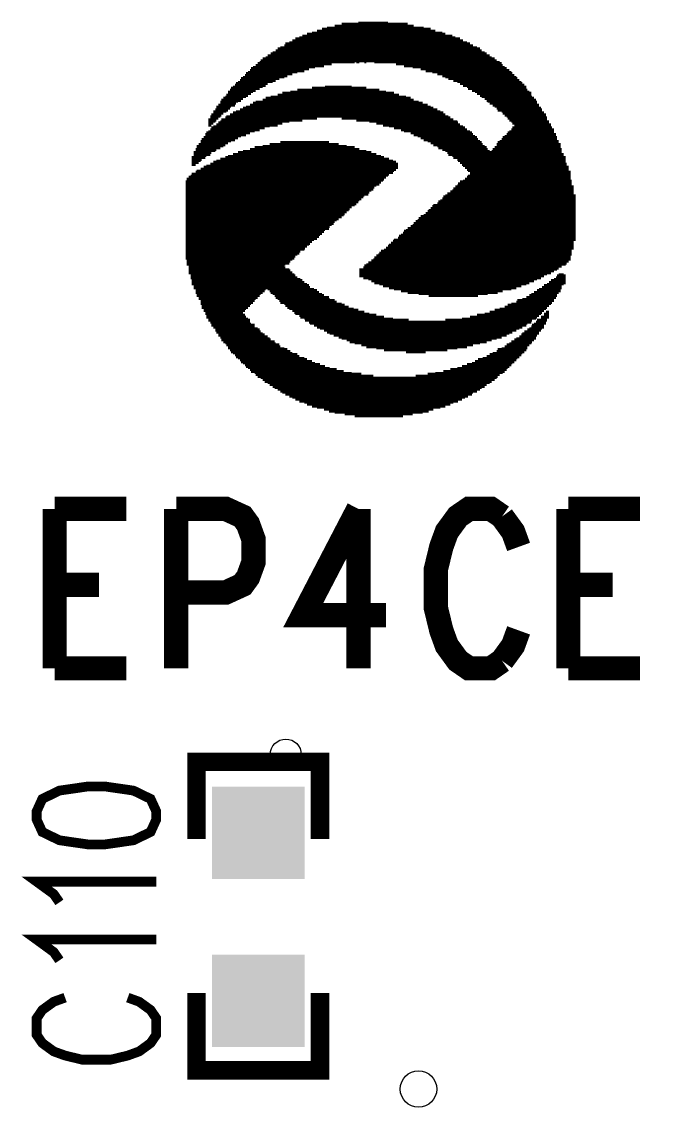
# Model space of a CAD drawing. Extents: x -1.75 to 2.93, y 0.9 to 4.15.
# Drawn here: x -0.8076 to -0.6033, y 2.3008 to 2.6527 of the extents above; entities that cross this region are included whole.
import ezdxf

# ---------------------------------------------------------------- set-up
doc = ezdxf.new("R2010")
doc.units = 0
doc.layers.get('0').update_dxf_attribs({"linetype": 'CONTINUOUS'})
for name, color, linetype in [('DRL001_DRL', 3, 'CONTINUOUS'), ('SMD001023_PHO', 2, 'CONTINUOUS'), ('SST001026_PHO', 4, 'CONTINUOUS')]:
    doc.layers.add(name, color=color, linetype=linetype)

# ---------------------------------------------------------------- blocks, each defined once
blk = doc.blocks.new('SQUARE_85')
blk.add_solid([(0.015, 0.015), (0.015, -0.015), (-0.015, 0.015), (-0.015, -0.015)])
blk = doc.blocks.new('ROUND_2')
blk.add_circle((0, 0), 0.005)
blk = doc.blocks.new('ROUND_4')
blk.add_circle((0, 0), 0.0059)

msp = doc.modelspace()

# ---------------------------------------------------------------- linework, layer by layer
at = {"layer": 'SST001026_PHO'}
for points, const_width in [([(-0.71029, 2.64983), (-0.67511, 2.64983)], 0.002), ([(-0.70869, 2.65015), (-0.67735, 2.65015)], 0.002), ([(-0.70613, 2.65079), (-0.68054, 2.65079)], 0.002), ([(-0.70389, 2.65143), (-0.68246, 2.65143)], 0.002), ([(-0.69845, 2.65175), (-0.68886, 2.65175)], 0.002), ([(-0.71892, 2.64664), (-0.66551, 2.64664)], 0.002), ([(-0.71764, 2.64696), (-0.66711, 2.64696)], 0.002), ([(-0.71668, 2.6476), (-0.66807, 2.6476)], 0.002), ([(-0.71508, 2.64823), (-0.67031, 2.64823)], 0.002), ([(-0.71348, 2.64855), (-0.67127, 2.64855)], 0.002), ([(-0.71188, 2.64919), (-0.67351, 2.64919)], 0.002), ([(-0.72532, 2.6428), (-0.65848, 2.6428)], 0.002), ([(-0.72468, 2.64344), (-0.65912, 2.64344)], 0.002), ([(-0.72372, 2.64376), (-0.66008, 2.64376)], 0.002), ([(-0.72244, 2.6444), (-0.66136, 2.6444)], 0.002), ([(-0.72212, 2.64504), (-0.66232, 2.64504)], 0.002), ([(-0.72084, 2.64536), (-0.66328, 2.64536)], 0.002), ([(-0.71988, 2.646), (-0.66455, 2.646)], 0.002), ([(-0.73011, 2.6396), (-0.70709, 2.6396)], 0.002), ([(-0.72947, 2.64024), (-0.69973, 2.64024)], 0.002), ([(-0.72851, 2.64056), (-0.65528, 2.64056)], 0.002), ([(-0.72787, 2.6412), (-0.65592, 2.6412)], 0.002), ([(-0.72692, 2.64184), (-0.65688, 2.64184)], 0.002), ([(-0.72628, 2.64216), (-0.65752, 2.64216)], 0.002), ([(-0.69909, 2.64024), (-0.69813, 2.64024)], 0.002), ([(-0.69653, 2.64024), (-0.69589, 2.64024)], 0.002), ([(-0.69334, 2.64024), (-0.65432, 2.64024)], 0.002), ([(-0.6863, 2.6396), (-0.65368, 2.6396)], 0.002), ([(-0.73427, 2.63576), (-0.72148, 2.63576)], 0.002), ([(-0.73363, 2.6364), (-0.71988, 2.6364)], 0.002), ([(-0.73331, 2.63704), (-0.71828, 2.63704)], 0.002), ([(-0.73267, 2.63736), (-0.71604, 2.63736)], 0.002), ([(-0.73171, 2.638), (-0.71444, 2.638)], 0.002), ([(-0.73107, 2.63864), (-0.71252, 2.63864)], 0.002), ([(-0.73043, 2.63896), (-0.70965, 2.63896)], 0.002), ([(-0.68374, 2.63896), (-0.65272, 2.63896)], 0.002), ([(-0.68086, 2.63864), (-0.65208, 2.63864)], 0.002), ([(-0.67831, 2.638), (-0.65176, 2.638)], 0.002), ([(-0.67671, 2.63736), (-0.65112, 2.63736)], 0.002), ([(-0.67447, 2.63704), (-0.65048, 2.63704)], 0.002), ([(-0.67287, 2.6364), (-0.64952, 2.6364)], 0.002), ([(-0.67127, 2.63576), (-0.64888, 2.63576)], 0.002), ([(-0.73811, 2.63224), (-0.72947, 2.63224)], 0.002), ([(-0.73747, 2.63256), (-0.72851, 2.63256)], 0.002), ([(-0.73683, 2.6332), (-0.72787, 2.6332)], 0.002), ([(-0.73651, 2.63384), (-0.72628, 2.63384)], 0.002), ([(-0.73587, 2.63416), (-0.72532, 2.63416)], 0.002), ([(-0.73523, 2.6348), (-0.72404, 2.6348)], 0.002), ([(-0.73491, 2.63544), (-0.72244, 2.63544)], 0.002), ([(-0.67031, 2.63544), (-0.64856, 2.63544)], 0.002), ([(-0.66935, 2.6348), (-0.64793, 2.6348)], 0.002), ([(-0.66775, 2.63416), (-0.64729, 2.63416)], 0.002), ([(-0.66647, 2.63384), (-0.64697, 2.63384)], 0.002), ([(-0.66551, 2.6332), (-0.64633, 2.6332)], 0.002), ([(-0.66455, 2.63256), (-0.64569, 2.63256)], 0.002), ([(-0.66328, 2.63224), (-0.64537, 2.63224)], 0.002), ([(-0.74131, 2.62841), (-0.73587, 2.62841)], 0.002), ([(-0.74067, 2.62937), (-0.73427, 2.62937)], 0.002), ([(-0.74067, 2.62905), (-0.73491, 2.62905)], 0.002), ([(-0.74003, 2.63001), (-0.73331, 2.63001)], 0.002), ([(-0.73971, 2.63065), (-0.73267, 2.63065)], 0.002), ([(-0.73907, 2.63097), (-0.73171, 2.63097)], 0.002), ([(-0.73843, 2.63161), (-0.73043, 2.63161)], 0.002), ([(-0.72468, 2.62841), (-0.68534, 2.62841)], 0.002), ([(-0.72308, 2.62905), (-0.68694, 2.62905)], 0.002), ([(-0.72052, 2.62937), (-0.6895, 2.62937)], 0.002), ([(-0.71828, 2.63001), (-0.69174, 2.63001)], 0.002), ([(-0.71348, 2.63065), (-0.69589, 2.63065)], 0.002), ([(-0.70933, 2.63097), (-0.70069, 2.63097)], 0.002), ([(-0.66296, 2.63161), (-0.64473, 2.63161)], 0.002), ([(-0.66168, 2.63097), (-0.64409, 2.63097)], 0.002), ([(-0.66072, 2.63065), (-0.64409, 2.63065)], 0.002), ([(-0.66008, 2.63001), (-0.64377, 2.63001)], 0.002), ([(-0.65912, 2.62937), (-0.64313, 2.62937)], 0.002), ([(-0.65848, 2.62905), (-0.64249, 2.62905)], 0.002), ([(-0.65752, 2.62841), (-0.64249, 2.62841)], 0.002), ([(-0.74386, 2.62521), (-0.74003, 2.62521)], 0.002), ([(-0.74323, 2.62617), (-0.73843, 2.62617)], 0.002), ([(-0.74323, 2.62585), (-0.73971, 2.62585)], 0.002), ([(-0.74291, 2.62681), (-0.73811, 2.62681)], 0.002), ([(-0.74227, 2.62745), (-0.73747, 2.62745)], 0.002), ([(-0.74163, 2.62777), (-0.73651, 2.62777)], 0.002), ([(-0.73363, 2.62521), (-0.67607, 2.62521)], 0.002), ([(-0.73267, 2.62585), (-0.67767, 2.62585)], 0.002), ([(-0.73171, 2.62617), (-0.67895, 2.62617)], 0.002), ([(-0.72947, 2.62681), (-0.68054, 2.62681)], 0.002), ([(-0.72851, 2.62745), (-0.6815, 2.62745)], 0.002), ([(-0.72692, 2.62777), (-0.6831, 2.62777)], 0.002), ([(-0.65688, 2.62777), (-0.64217, 2.62777)], 0.002), ([(-0.65656, 2.62745), (-0.64153, 2.62745)], 0.002), ([(-0.65592, 2.62681), (-0.64089, 2.62681)], 0.002), ([(-0.65496, 2.62617), (-0.64057, 2.62617)], 0.002), ([(-0.65432, 2.62585), (-0.64057, 2.62585)], 0.002), ([(-0.65368, 2.62521), (-0.63993, 2.62521)], 0.002), ([(-0.74642, 2.62137), (-0.7445, 2.62137)], 0.002), ([(-0.7461, 2.62201), (-0.74386, 2.62201)], 0.002), ([(-0.74546, 2.62297), (-0.74291, 2.62297)], 0.002), ([(-0.74546, 2.62265), (-0.74323, 2.62265)], 0.002), ([(-0.74482, 2.62361), (-0.74227, 2.62361)], 0.002), ([(-0.7445, 2.62457), (-0.74067, 2.62457)], 0.002), ([(-0.7445, 2.62425), (-0.74131, 2.62425)], 0.002), ([(-0.74131, 2.62137), (-0.71668, 2.62137)], 0.002), ([(-0.74003, 2.62201), (-0.71188, 2.62201)], 0.002), ([(-0.73907, 2.62265), (-0.67095, 2.62265)], 0.002), ([(-0.73811, 2.62297), (-0.67191, 2.62297)], 0.002), ([(-0.73683, 2.62361), (-0.67287, 2.62361)], 0.002), ([(-0.73587, 2.62425), (-0.67415, 2.62425)], 0.002), ([(-0.73491, 2.62457), (-0.67511, 2.62457)], 0.002), ([(-0.70389, 2.62201), (-0.67031, 2.62201)], 0.002), ([(-0.69909, 2.62137), (-0.66935, 2.62137)], 0.002), ([(-0.65336, 2.62457), (-0.63993, 2.62457)], 0.002), ([(-0.65208, 2.62425), (-0.63929, 2.62425)], 0.002), ([(-0.65176, 2.62361), (-0.63897, 2.62361)], 0.002), ([(-0.65112, 2.62297), (-0.63897, 2.62297)], 0.002), ([(-0.65048, 2.62265), (-0.63833, 2.62265)], 0.002), ([(-0.65016, 2.62201), (-0.63769, 2.62201)], 0.002), ([(-0.64952, 2.62137), (-0.63769, 2.62137)], 0.002), ([(-0.74706, 2.62041), (-0.74546, 2.62041)], 0.002), ([(-0.74706, 2.61977), (-0.7461, 2.61977)], 0.002), ([(-0.74642, 2.62105), (-0.74482, 2.62105)], 0.002), ([(-0.7461, 2.61785), (-0.73203, 2.61785)], 0.002), ([(-0.74546, 2.61817), (-0.73043, 2.61817)], 0.002), ([(-0.7445, 2.61881), (-0.72883, 2.61881)], 0.002), ([(-0.74386, 2.61945), (-0.72724, 2.61945)], 0.002), ([(-0.74323, 2.61977), (-0.72468, 2.61977)], 0.002), ([(-0.74291, 2.62041), (-0.72308, 2.62041)], 0.002), ([(-0.74163, 2.62105), (-0.72084, 2.62105)], 0.002), ([(-0.69494, 2.62105), (-0.66871, 2.62105)], 0.002), ([(-0.6927, 2.62041), (-0.66775, 2.62041)], 0.002), ([(-0.69046, 2.61977), (-0.66647, 2.61977)], 0.002), ([(-0.68854, 2.61945), (-0.66615, 2.61945)], 0.002), ([(-0.68694, 2.61881), (-0.66551, 2.61881)], 0.002), ([(-0.6847, 2.61817), (-0.66455, 2.61817)], 0.002), ([(-0.68374, 2.61785), (-0.66391, 2.61785)], 0.002), ([(-0.64888, 2.62105), (-0.63737, 2.62105)], 0.002), ([(-0.64856, 2.62041), (-0.63737, 2.62041)], 0.002), ([(-0.64856, 2.61785), (-0.63577, 2.61785)], 0.002), ([(-0.64793, 2.61977), (-0.63673, 2.61977)], 0.002), ([(-0.64793, 2.61881), (-0.63609, 2.61881)], 0.002), ([(-0.64793, 2.61817), (-0.63609, 2.61817)], 0.002), ([(-0.64729, 2.61945), (-0.63673, 2.61945)], 0.002), ([(-0.74866, 2.61466), (-0.73971, 2.61466)], 0.002), ([(-0.74802, 2.61562), (-0.73747, 2.61562)], 0.002), ([(-0.74802, 2.61498), (-0.73843, 2.61498)], 0.002), ([(-0.7477, 2.61625), (-0.73651, 2.61625)], 0.002), ([(-0.74706, 2.61657), (-0.73491, 2.61657)], 0.002), ([(-0.74642, 2.61721), (-0.73363, 2.61721)], 0.002), ([(-0.6815, 2.61721), (-0.66328, 2.61721)], 0.002), ([(-0.68054, 2.61657), (-0.66232, 2.61657)], 0.002), ([(-0.67927, 2.61625), (-0.66168, 2.61625)], 0.002), ([(-0.67831, 2.61562), (-0.66136, 2.61562)], 0.002), ([(-0.67735, 2.61498), (-0.66072, 2.61498)], 0.002), ([(-0.67607, 2.61466), (-0.66008, 2.61466)], 0.002), ([(-0.65176, 2.61466), (-0.63417, 2.61466)], 0.002), ([(-0.65112, 2.61498), (-0.63449, 2.61498)], 0.002), ([(-0.65048, 2.61562), (-0.63449, 2.61562)], 0.002), ([(-0.65016, 2.61625), (-0.63513, 2.61625)], 0.002), ([(-0.64952, 2.61657), (-0.63513, 2.61657)], 0.002), ([(-0.64888, 2.61721), (-0.63513, 2.61721)], 0.002), ([(-0.75122, 2.61082), (-0.7461, 2.61082)], 0.002), ([(-0.7509, 2.61178), (-0.7445, 2.61178)], 0.002), ([(-0.7509, 2.61146), (-0.74482, 2.61146)], 0.002), ([(-0.75026, 2.61242), (-0.74323, 2.61242)], 0.002), ([(-0.74962, 2.61338), (-0.74163, 2.61338)], 0.002), ([(-0.74962, 2.61306), (-0.74227, 2.61306)], 0.002), ([(-0.7493, 2.61402), (-0.74067, 2.61402)], 0.002), ([(-0.73363, 2.61082), (-0.69813, 2.61082)], 0.002), ([(-0.73203, 2.61146), (-0.69973, 2.61146)], 0.002), ([(-0.72947, 2.61178), (-0.70229, 2.61178)], 0.002), ([(-0.72724, 2.61242), (-0.70485, 2.61242)], 0.002), ([(-0.72372, 2.61306), (-0.70805, 2.61306)], 0.002), ([(-0.67511, 2.61402), (-0.65976, 2.61402)], 0.002), ([(-0.67415, 2.61338), (-0.65912, 2.61338)], 0.002), ([(-0.67287, 2.61306), (-0.65848, 2.61306)], 0.002), ([(-0.67255, 2.61242), (-0.65816, 2.61242)], 0.002), ([(-0.67127, 2.61178), (-0.65752, 2.61178)], 0.002), ([(-0.67031, 2.61146), (-0.65688, 2.61146)], 0.002), ([(-0.66967, 2.61082), (-0.65656, 2.61082)], 0.002), ([(-0.65496, 2.61082), (-0.63257, 2.61082)], 0.002), ([(-0.65432, 2.61146), (-0.63289, 2.61146)], 0.002), ([(-0.65368, 2.61242), (-0.63289, 2.61242)], 0.002), ([(-0.65368, 2.61178), (-0.63289, 2.61178)], 0.002), ([(-0.65336, 2.61306), (-0.63353, 2.61306)], 0.002), ([(-0.65272, 2.61338), (-0.63353, 2.61338)], 0.002), ([(-0.65208, 2.61402), (-0.63417, 2.61402)], 0.002), ([(-0.7525, 2.60826), (-0.74962, 2.60826)], 0.002), ([(-0.7525, 2.60762), (-0.75026, 2.60762)], 0.002), ([(-0.75186, 2.60986), (-0.7477, 2.60986)], 0.002), ([(-0.75186, 2.60922), (-0.74802, 2.60922)], 0.002), ([(-0.75186, 2.60858), (-0.7493, 2.60858)], 0.002), ([(-0.75122, 2.61018), (-0.74642, 2.61018)], 0.002), ([(-0.74323, 2.60762), (-0.68854, 2.60762)], 0.002), ([(-0.74163, 2.60826), (-0.69014, 2.60826)], 0.002), ([(-0.74067, 2.60858), (-0.6911, 2.60858)], 0.002), ([(-0.73907, 2.60922), (-0.6927, 2.60922)], 0.002), ([(-0.73747, 2.60986), (-0.6943, 2.60986)], 0.002), ([(-0.73587, 2.61018), (-0.69589, 2.61018)], 0.002), ([(-0.66935, 2.61018), (-0.65592, 2.61018)], 0.002), ([(-0.66807, 2.60986), (-0.63257, 2.60986)], 0.002), ([(-0.66775, 2.60922), (-0.63194, 2.60922)], 0.002), ([(-0.66647, 2.60858), (-0.63194, 2.60858)], 0.002), ([(-0.66615, 2.60826), (-0.6313, 2.60826)], 0.002), ([(-0.66551, 2.60762), (-0.6313, 2.60762)], 0.002), ([(-0.65528, 2.61018), (-0.63257, 2.61018)], 0.002), ([(-0.7525, 2.60698), (-0.75122, 2.60698)], 0.002), ([(-0.7509, 2.60378), (-0.68854, 2.60378)], 0.002), ([(-0.74962, 2.60442), (-0.68726, 2.60442)], 0.002), ([(-0.74866, 2.60506), (-0.68694, 2.60506)], 0.002), ([(-0.7477, 2.60538), (-0.6863, 2.60538)], 0.002), ([(-0.74642, 2.60602), (-0.68566, 2.60602)], 0.002), ([(-0.74546, 2.60666), (-0.6863, 2.60666)], 0.002), ([(-0.7445, 2.60698), (-0.68726, 2.60698)], 0.002), ([(-0.66487, 2.60698), (-0.6313, 2.60698)], 0.002), ([(-0.66455, 2.60666), (-0.6313, 2.60666)], 0.002), ([(-0.66391, 2.60602), (-0.63098, 2.60602)], 0.002), ([(-0.66328, 2.60538), (-0.63098, 2.60538)], 0.002), ([(-0.66296, 2.60506), (-0.63034, 2.60506)], 0.002), ([(-0.66232, 2.60442), (-0.63034, 2.60442)], 0.002), ([(-0.66168, 2.60378), (-0.63034, 2.60378)], 0.002), ([(-0.75442, 2.60027), (-0.6927, 2.60027)], 0.002), ([(-0.7541, 2.60122), (-0.6911, 2.60122)], 0.002), ([(-0.7541, 2.60058), (-0.69174, 2.60058)], 0.002), ([(-0.75346, 2.60186), (-0.69046, 2.60186)], 0.002), ([(-0.75282, 2.60218), (-0.69014, 2.60218)], 0.002), ([(-0.7525, 2.60282), (-0.6895, 2.60282)], 0.002), ([(-0.75122, 2.60346), (-0.68886, 2.60346)], 0.002), ([(-0.66551, 2.60027), (-0.62938, 2.60027)], 0.002), ([(-0.66455, 2.60058), (-0.62938, 2.60058)], 0.002), ([(-0.66391, 2.60122), (-0.6297, 2.60122)], 0.002), ([(-0.66328, 2.60186), (-0.6297, 2.60186)], 0.002), ([(-0.66296, 2.60218), (-0.6297, 2.60218)], 0.002), ([(-0.66232, 2.60282), (-0.6297, 2.60282)], 0.002), ([(-0.66168, 2.60346), (-0.6297, 2.60346)], 0.002), ([(-0.75442, 2.59963), (-0.69334, 2.59963)], 0.002), ([(-0.75442, 2.59899), (-0.69366, 2.59899)], 0.002), ([(-0.75442, 2.59867), (-0.6943, 2.59867)], 0.002), ([(-0.75442, 2.59803), (-0.69494, 2.59803)], 0.002), ([(-0.75442, 2.59739), (-0.69526, 2.59739)], 0.002), ([(-0.75442, 2.59707), (-0.69653, 2.59707)], 0.002), ([(-0.66871, 2.59707), (-0.62874, 2.59707)], 0.002), ([(-0.66807, 2.59739), (-0.62874, 2.59739)], 0.002), ([(-0.66775, 2.59803), (-0.62874, 2.59803)], 0.002), ([(-0.66711, 2.59867), (-0.62874, 2.59867)], 0.002), ([(-0.66647, 2.59899), (-0.62938, 2.59899)], 0.002), ([(-0.66615, 2.59963), (-0.62938, 2.59963)], 0.002), ([(-0.75442, 2.59643), (-0.69685, 2.59643)], 0.002), ([(-0.75442, 2.59579), (-0.69749, 2.59579)], 0.002), ([(-0.75442, 2.59547), (-0.69813, 2.59547)], 0.002), ([(-0.75442, 2.59483), (-0.69845, 2.59483)], 0.002), ([(-0.75442, 2.59419), (-0.69909, 2.59419)], 0.002), ([(-0.75442, 2.59387), (-0.69973, 2.59387)], 0.002), ([(-0.75442, 2.59323), (-0.70069, 2.59323)], 0.002), ([(-0.67287, 2.59323), (-0.6281, 2.59323)], 0.002), ([(-0.67255, 2.59387), (-0.6281, 2.59387)], 0.002), ([(-0.67191, 2.59419), (-0.6281, 2.59419)], 0.002), ([(-0.67127, 2.59483), (-0.6281, 2.59483)], 0.002), ([(-0.67095, 2.59547), (-0.6281, 2.59547)], 0.002), ([(-0.67031, 2.59579), (-0.6281, 2.59579)], 0.002), ([(-0.66967, 2.59643), (-0.62874, 2.59643)], 0.002), ([(-0.75442, 2.59259), (-0.70133, 2.59259)], 0.002), ([(-0.75442, 2.59227), (-0.70165, 2.59227)], 0.002), ([(-0.75442, 2.59163), (-0.70229, 2.59163)], 0.002), ([(-0.75442, 2.59099), (-0.70293, 2.59099)], 0.002), ([(-0.75442, 2.59067), (-0.70325, 2.59067)], 0.002), ([(-0.75442, 2.59003), (-0.70389, 2.59003)], 0.002), ([(-0.67671, 2.59003), (-0.6281, 2.59003)], 0.002), ([(-0.67607, 2.59067), (-0.6281, 2.59067)], 0.002), ([(-0.67575, 2.59099), (-0.6281, 2.59099)], 0.002), ([(-0.67511, 2.59163), (-0.6281, 2.59163)], 0.002), ([(-0.67447, 2.59227), (-0.6281, 2.59227)], 0.002), ([(-0.67415, 2.59259), (-0.6281, 2.59259)], 0.002), ([(-0.75442, 2.58939), (-0.70485, 2.58939)], 0.002), ([(-0.75442, 2.58907), (-0.70549, 2.58907)], 0.002), ([(-0.75442, 2.58843), (-0.70613, 2.58843)], 0.002), ([(-0.75442, 2.58779), (-0.70645, 2.58779)], 0.002), ([(-0.75442, 2.58747), (-0.70709, 2.58747)], 0.002), ([(-0.75442, 2.58683), (-0.70773, 2.58683)], 0.002), ([(-0.75442, 2.58619), (-0.70805, 2.58619)], 0.002), ([(-0.68086, 2.58619), (-0.6281, 2.58619)], 0.002), ([(-0.68054, 2.58683), (-0.6281, 2.58683)], 0.002), ([(-0.6799, 2.58747), (-0.6281, 2.58747)], 0.002), ([(-0.67927, 2.58779), (-0.6281, 2.58779)], 0.002), ([(-0.67895, 2.58843), (-0.6281, 2.58843)], 0.002), ([(-0.67831, 2.58907), (-0.6281, 2.58907)], 0.002), ([(-0.67735, 2.58939), (-0.6281, 2.58939)], 0.002), ([(-0.75442, 2.58587), (-0.70933, 2.58587)], 0.002), ([(-0.75442, 2.58523), (-0.70965, 2.58523)], 0.002), ([(-0.75442, 2.58459), (-0.71029, 2.58459)], 0.002), ([(-0.75442, 2.58428), (-0.71093, 2.58428)], 0.002), ([(-0.75442, 2.58364), (-0.71125, 2.58364)], 0.002), ([(-0.75442, 2.583), (-0.71188, 2.583)], 0.002), ([(-0.75442, 2.58268), (-0.71284, 2.58268)], 0.002), ([(-0.68534, 2.58268), (-0.6281, 2.58268)], 0.002), ([(-0.6847, 2.583), (-0.6281, 2.583)], 0.002), ([(-0.68406, 2.58364), (-0.6281, 2.58364)], 0.002), ([(-0.68374, 2.58428), (-0.6281, 2.58428)], 0.002), ([(-0.6831, 2.58459), (-0.6281, 2.58459)], 0.002), ([(-0.68246, 2.58523), (-0.6281, 2.58523)], 0.002), ([(-0.6815, 2.58587), (-0.6281, 2.58587)], 0.002), ([(-0.75442, 2.58204), (-0.71348, 2.58204)], 0.002), ([(-0.75442, 2.5814), (-0.71412, 2.5814)], 0.002), ([(-0.75442, 2.58108), (-0.71444, 2.58108)], 0.002), ([(-0.75442, 2.58044), (-0.71508, 2.58044)], 0.002), ([(-0.75442, 2.5798), (-0.71572, 2.5798)], 0.002), ([(-0.75442, 2.57948), (-0.71604, 2.57948)], 0.002), ([(-0.68886, 2.57948), (-0.62938, 2.57948)], 0.002), ([(-0.68854, 2.5798), (-0.62874, 2.5798)], 0.002), ([(-0.6879, 2.58044), (-0.62874, 2.58044)], 0.002), ([(-0.68726, 2.58108), (-0.62874, 2.58108)], 0.002), ([(-0.68694, 2.5814), (-0.62874, 2.5814)], 0.002), ([(-0.68566, 2.58204), (-0.62874, 2.58204)], 0.002), ([(-0.75442, 2.57884), (-0.71732, 2.57884)], 0.002), ([(-0.75442, 2.5782), (-0.71764, 2.5782)], 0.002), ([(-0.75442, 2.57788), (-0.71828, 2.57788)], 0.002), ([(-0.75442, 2.57724), (-0.71892, 2.57724)], 0.002), ([(-0.75442, 2.5766), (-0.71924, 2.5766)], 0.002), ([(-0.7541, 2.57628), (-0.71988, 2.57628)], 0.002), ([(-0.7541, 2.57564), (-0.72052, 2.57564)], 0.002), ([(-0.69334, 2.57564), (-0.63034, 2.57564)], 0.002), ([(-0.6927, 2.57628), (-0.6297, 2.57628)], 0.002), ([(-0.69206, 2.5766), (-0.6297, 2.5766)], 0.002), ([(-0.69174, 2.57724), (-0.6297, 2.57724)], 0.002), ([(-0.6911, 2.57788), (-0.62938, 2.57788)], 0.002), ([(-0.69014, 2.5782), (-0.62938, 2.5782)], 0.002), ([(-0.6895, 2.57884), (-0.62938, 2.57884)], 0.002), ([(-0.7541, 2.575), (-0.72084, 2.575)], 0.002), ([(-0.7541, 2.57468), (-0.72212, 2.57468)], 0.002), ([(-0.75346, 2.57404), (-0.72244, 2.57404)], 0.002), ([(-0.75346, 2.5734), (-0.72308, 2.5734)], 0.002), ([(-0.75346, 2.57308), (-0.72244, 2.57308)], 0.002), ([(-0.75346, 2.57244), (-0.72212, 2.57244)], 0.002), ([(-0.69685, 2.57244), (-0.63513, 2.57244)], 0.002), ([(-0.69653, 2.57308), (-0.63417, 2.57308)], 0.002), ([(-0.69589, 2.5734), (-0.63353, 2.5734)], 0.002), ([(-0.69526, 2.57404), (-0.63257, 2.57404)], 0.002), ([(-0.6943, 2.57468), (-0.6313, 2.57468)], 0.002), ([(-0.69366, 2.575), (-0.63098, 2.575)], 0.002), ([(-0.75346, 2.5718), (-0.72084, 2.5718)], 0.002), ([(-0.75282, 2.57148), (-0.72052, 2.57148)], 0.002), ([(-0.75282, 2.57084), (-0.71988, 2.57084)], 0.002), ([(-0.75282, 2.5702), (-0.71924, 2.5702)], 0.002), ([(-0.7525, 2.56988), (-0.71892, 2.56988)], 0.002), ([(-0.7525, 2.56924), (-0.71828, 2.56924)], 0.002), ([(-0.7525, 2.5686), (-0.71732, 2.5686)], 0.002), ([(-0.69813, 2.5718), (-0.63609, 2.5718)], 0.002), ([(-0.69813, 2.57148), (-0.63737, 2.57148)], 0.002), ([(-0.69813, 2.57084), (-0.63833, 2.57084)], 0.002), ([(-0.69685, 2.5702), (-0.63929, 2.5702)], 0.002), ([(-0.69526, 2.56988), (-0.64057, 2.56988)], 0.002), ([(-0.6943, 2.56924), (-0.64153, 2.56924)], 0.002), ([(-0.69334, 2.5686), (-0.64313, 2.5686)], 0.002), ([(-0.63513, 2.5686), (-0.6313, 2.5686)], 0.002), ([(-0.63449, 2.56924), (-0.6313, 2.56924)], 0.002), ([(-0.63417, 2.56988), (-0.6313, 2.56988)], 0.002), ([(-0.63353, 2.5702), (-0.63194, 2.5702)], 0.002), ([(-0.7525, 2.56829), (-0.71668, 2.56829)], 0.002), ([(-0.75186, 2.56765), (-0.71604, 2.56765)], 0.002), ([(-0.75186, 2.56701), (-0.71508, 2.56701)], 0.002), ([(-0.75122, 2.56669), (-0.72851, 2.56669)], 0.002), ([(-0.75122, 2.56605), (-0.72883, 2.56605)], 0.002), ([(-0.75122, 2.56541), (-0.72947, 2.56541)], 0.002), ([(-0.7509, 2.56509), (-0.73011, 2.56509)], 0.002), ([(-0.72787, 2.56669), (-0.71444, 2.56669)], 0.002), ([(-0.72724, 2.56605), (-0.71412, 2.56605)], 0.002), ([(-0.72692, 2.56541), (-0.71284, 2.56541)], 0.002), ([(-0.72628, 2.56509), (-0.71188, 2.56509)], 0.002), ([(-0.69174, 2.56829), (-0.64409, 2.56829)], 0.002), ([(-0.69046, 2.56765), (-0.64569, 2.56765)], 0.002), ([(-0.68854, 2.56701), (-0.64729, 2.56701)], 0.002), ([(-0.68694, 2.56669), (-0.64888, 2.56669)], 0.002), ([(-0.6847, 2.56605), (-0.65176, 2.56605)], 0.002), ([(-0.68246, 2.56541), (-0.65336, 2.56541)], 0.002), ([(-0.67895, 2.56509), (-0.65656, 2.56509)], 0.002), ([(-0.64057, 2.56509), (-0.63417, 2.56509)], 0.002), ([(-0.63993, 2.56541), (-0.63353, 2.56541)], 0.002), ([(-0.63897, 2.56605), (-0.63289, 2.56605)], 0.002), ([(-0.63833, 2.56669), (-0.63289, 2.56669)], 0.002), ([(-0.63737, 2.56701), (-0.63257, 2.56701)], 0.002), ([(-0.63673, 2.56765), (-0.63257, 2.56765)], 0.002), ([(-0.63609, 2.56829), (-0.63194, 2.56829)], 0.002), ([(-0.7509, 2.56445), (-0.73043, 2.56445)], 0.002), ([(-0.75026, 2.56381), (-0.73107, 2.56381)], 0.002), ([(-0.75026, 2.56349), (-0.73171, 2.56349)], 0.002), ([(-0.74962, 2.56285), (-0.73203, 2.56285)], 0.002), ([(-0.74962, 2.56221), (-0.73267, 2.56221)], 0.002), ([(-0.74962, 2.56189), (-0.73331, 2.56189)], 0.002), ([(-0.72564, 2.56445), (-0.71125, 2.56445)], 0.002), ([(-0.72532, 2.56381), (-0.71029, 2.56381)], 0.002), ([(-0.72468, 2.56349), (-0.70965, 2.56349)], 0.002), ([(-0.72404, 2.56285), (-0.70805, 2.56285)], 0.002), ([(-0.72372, 2.56221), (-0.70773, 2.56221)], 0.002), ([(-0.72244, 2.56189), (-0.70613, 2.56189)], 0.002), ([(-0.67575, 2.56445), (-0.65976, 2.56445)], 0.002), ([(-0.64697, 2.56189), (-0.63609, 2.56189)], 0.002), ([(-0.64537, 2.56221), (-0.63577, 2.56221)], 0.002), ([(-0.64409, 2.56285), (-0.63513, 2.56285)], 0.002), ([(-0.64313, 2.56349), (-0.63513, 2.56349)], 0.002), ([(-0.64249, 2.56381), (-0.63449, 2.56381)], 0.002), ([(-0.64153, 2.56445), (-0.63417, 2.56445)], 0.002), ([(-0.7493, 2.56125), (-0.73363, 2.56125)], 0.002), ([(-0.7493, 2.56061), (-0.73427, 2.56061)], 0.002), ([(-0.74866, 2.56029), (-0.73491, 2.56029)], 0.002), ([(-0.74866, 2.55965), (-0.73523, 2.55965)], 0.002), ([(-0.74802, 2.55901), (-0.73587, 2.55901)], 0.002), ([(-0.74802, 2.55869), (-0.73651, 2.55869)], 0.002), ([(-0.7477, 2.55805), (-0.73651, 2.55805)], 0.002), ([(-0.72212, 2.56125), (-0.70549, 2.56125)], 0.002), ([(-0.72148, 2.56061), (-0.70389, 2.56061)], 0.002), ([(-0.72084, 2.56029), (-0.70293, 2.56029)], 0.002), ([(-0.71988, 2.55965), (-0.70165, 2.55965)], 0.002), ([(-0.71924, 2.55901), (-0.70005, 2.55901)], 0.002), ([(-0.71892, 2.55869), (-0.69845, 2.55869)], 0.002), ([(-0.71764, 2.55805), (-0.69653, 2.55805)], 0.002), ([(-0.65592, 2.55805), (-0.63993, 2.55805)], 0.002), ([(-0.65432, 2.55869), (-0.63929, 2.55869)], 0.002), ([(-0.65272, 2.55901), (-0.63897, 2.55901)], 0.002), ([(-0.65112, 2.55965), (-0.63833, 2.55965)], 0.002), ([(-0.65016, 2.56029), (-0.63769, 2.56029)], 0.002), ([(-0.64888, 2.56061), (-0.63737, 2.56061)], 0.002), ([(-0.64729, 2.56125), (-0.63673, 2.56125)], 0.002), ([(-0.63769, 2.55805), (-0.63673, 2.55805)], 0.002), ([(-0.7477, 2.55741), (-0.73587, 2.55741)], 0.002), ([(-0.74706, 2.55709), (-0.73523, 2.55709)], 0.002), ([(-0.74706, 2.55645), (-0.73491, 2.55645)], 0.002), ([(-0.74642, 2.55581), (-0.73427, 2.55581)], 0.002), ([(-0.7461, 2.55549), (-0.73363, 2.55549)], 0.002), ([(-0.7461, 2.55485), (-0.73363, 2.55485)], 0.002), ([(-0.71732, 2.55741), (-0.69494, 2.55741)], 0.002), ([(-0.71604, 2.55709), (-0.6927, 2.55709)], 0.002), ([(-0.71572, 2.55645), (-0.69014, 2.55645)], 0.002), ([(-0.71444, 2.55581), (-0.68726, 2.55581)], 0.002), ([(-0.71412, 2.55549), (-0.68214, 2.55549)], 0.002), ([(-0.71284, 2.55485), (-0.64409, 2.55485)], 0.002), ([(-0.67031, 2.55549), (-0.64377, 2.55549)], 0.002), ([(-0.66487, 2.55581), (-0.64249, 2.55581)], 0.002), ([(-0.66232, 2.55645), (-0.64217, 2.55645)], 0.002), ([(-0.66008, 2.55709), (-0.64089, 2.55709)], 0.002), ([(-0.65752, 2.55741), (-0.64057, 2.55741)], 0.002), ([(-0.64089, 2.55485), (-0.63833, 2.55485)], 0.002), ([(-0.64057, 2.55549), (-0.63769, 2.55549)], 0.002), ([(-0.63929, 2.55645), (-0.63737, 2.55645)], 0.002), ([(-0.63929, 2.55581), (-0.63769, 2.55581)], 0.002), ([(-0.63833, 2.55741), (-0.63673, 2.55741)], 0.002), ([(-0.63833, 2.55709), (-0.63737, 2.55709)], 0.002), ([(-0.74546, 2.55421), (-0.73331, 2.55421)], 0.002), ([(-0.74482, 2.55389), (-0.73203, 2.55389)], 0.002), ([(-0.74482, 2.55325), (-0.73203, 2.55325)], 0.002), ([(-0.7445, 2.55261), (-0.73107, 2.55261)], 0.002), ([(-0.74386, 2.5523), (-0.73043, 2.5523)], 0.002), ([(-0.74386, 2.55166), (-0.73011, 2.55166)], 0.002), ([(-0.74323, 2.55102), (-0.72947, 2.55102)], 0.002), ([(-0.71188, 2.55421), (-0.64537, 2.55421)], 0.002), ([(-0.71093, 2.55389), (-0.64633, 2.55389)], 0.002), ([(-0.70965, 2.55325), (-0.64729, 2.55325)], 0.002), ([(-0.70869, 2.55261), (-0.64856, 2.55261)], 0.002), ([(-0.70773, 2.5523), (-0.64952, 2.5523)], 0.002), ([(-0.70645, 2.55166), (-0.65048, 2.55166)], 0.002), ([(-0.70485, 2.55102), (-0.65208, 2.55102)], 0.002), ([(-0.64537, 2.55102), (-0.64089, 2.55102)], 0.002), ([(-0.64473, 2.55166), (-0.64057, 2.55166)], 0.002), ([(-0.64377, 2.5523), (-0.63993, 2.5523)], 0.002), ([(-0.64313, 2.55261), (-0.63993, 2.55261)], 0.002), ([(-0.64249, 2.55325), (-0.63929, 2.55325)], 0.002), ([(-0.64217, 2.55389), (-0.63897, 2.55389)], 0.002), ([(-0.64153, 2.55421), (-0.63833, 2.55421)], 0.002), ([(-0.74291, 2.5507), (-0.72883, 2.5507)], 0.002), ([(-0.74291, 2.55006), (-0.72787, 2.55006)], 0.002), ([(-0.74227, 2.54942), (-0.72724, 2.54942)], 0.002), ([(-0.74163, 2.5491), (-0.72692, 2.5491)], 0.002), ([(-0.74131, 2.54846), (-0.72564, 2.54846)], 0.002), ([(-0.74067, 2.54782), (-0.72532, 2.54782)], 0.002), ([(-0.74067, 2.5475), (-0.72404, 2.5475)], 0.002), ([(-0.70389, 2.5507), (-0.65368, 2.5507)], 0.002), ([(-0.70229, 2.55006), (-0.65528, 2.55006)], 0.002), ([(-0.70133, 2.54942), (-0.65688, 2.54942)], 0.002), ([(-0.69973, 2.5491), (-0.65912, 2.5491)], 0.002), ([(-0.69749, 2.54846), (-0.66136, 2.54846)], 0.002), ([(-0.69589, 2.54782), (-0.66328, 2.54782)], 0.002), ([(-0.6927, 2.5475), (-0.66647, 2.5475)], 0.002), ([(-0.65048, 2.5475), (-0.64377, 2.5475)], 0.002), ([(-0.64952, 2.54782), (-0.64377, 2.54782)], 0.002), ([(-0.64888, 2.54846), (-0.64313, 2.54846)], 0.002), ([(-0.64793, 2.5491), (-0.64249, 2.5491)], 0.002), ([(-0.64729, 2.54942), (-0.64217, 2.54942)], 0.002), ([(-0.64633, 2.55006), (-0.64153, 2.55006)], 0.002), ([(-0.64569, 2.5507), (-0.64089, 2.5507)], 0.002), ([(-0.74003, 2.54686), (-0.72372, 2.54686)], 0.002), ([(-0.73971, 2.54622), (-0.72244, 2.54622)], 0.002), ([(-0.73907, 2.5459), (-0.72148, 2.5459)], 0.002), ([(-0.73843, 2.54526), (-0.72052, 2.54526)], 0.002), ([(-0.73811, 2.54462), (-0.71988, 2.54462)], 0.002), ([(-0.73747, 2.5443), (-0.71828, 2.5443)], 0.002), ([(-0.69014, 2.54686), (-0.66967, 2.54686)], 0.002), ([(-0.6831, 2.54622), (-0.67671, 2.54622)], 0.002), ([(-0.65592, 2.5443), (-0.64697, 2.5443)], 0.002), ([(-0.65496, 2.54462), (-0.64633, 2.54462)], 0.002), ([(-0.65368, 2.54526), (-0.64569, 2.54526)], 0.002), ([(-0.65336, 2.5459), (-0.64537, 2.5459)], 0.002), ([(-0.65208, 2.54622), (-0.64473, 2.54622)], 0.002), ([(-0.65112, 2.54686), (-0.64409, 2.54686)], 0.002), ([(-0.73683, 2.54366), (-0.71764, 2.54366)], 0.002), ([(-0.73651, 2.54302), (-0.71604, 2.54302)], 0.002), ([(-0.73587, 2.5427), (-0.71508, 2.5427)], 0.002), ([(-0.73523, 2.54206), (-0.71348, 2.54206)], 0.002), ([(-0.73491, 2.54142), (-0.71252, 2.54142)], 0.002), ([(-0.73427, 2.5411), (-0.71093, 2.5411)], 0.002), ([(-0.73363, 2.54046), (-0.70933, 2.54046)], 0.002), ([(-0.66487, 2.54046), (-0.65048, 2.54046)], 0.002), ([(-0.66328, 2.5411), (-0.65016, 2.5411)], 0.002), ([(-0.66168, 2.54142), (-0.64952, 2.54142)], 0.002), ([(-0.66072, 2.54206), (-0.64888, 2.54206)], 0.002), ([(-0.65976, 2.5427), (-0.64856, 2.5427)], 0.002), ([(-0.65816, 2.54302), (-0.64793, 2.54302)], 0.002), ([(-0.65688, 2.54366), (-0.64729, 2.54366)], 0.002), ([(-0.73331, 2.53982), (-0.70773, 2.53982)], 0.002), ([(-0.73203, 2.5395), (-0.70549, 2.5395)], 0.002), ([(-0.73171, 2.53886), (-0.70325, 2.53886)], 0.002), ([(-0.73107, 2.53822), (-0.70069, 2.53822)], 0.002), ([(-0.73011, 2.5379), (-0.69749, 2.5379)], 0.002), ([(-0.72947, 2.53726), (-0.69366, 2.53726)], 0.002), ([(-0.6799, 2.53726), (-0.65432, 2.53726)], 0.002), ([(-0.67607, 2.5379), (-0.65368, 2.5379)], 0.002), ([(-0.67351, 2.53822), (-0.65336, 2.53822)], 0.002), ([(-0.67095, 2.53886), (-0.65272, 2.53886)], 0.002), ([(-0.66871, 2.5395), (-0.65176, 2.5395)], 0.002), ([(-0.66647, 2.53982), (-0.65112, 2.53982)], 0.002), ([(-0.72883, 2.53663), (-0.65528, 2.53663)], 0.002), ([(-0.72787, 2.53631), (-0.65592, 2.53631)], 0.002), ([(-0.72724, 2.53567), (-0.65688, 2.53567)], 0.002), ([(-0.72628, 2.53503), (-0.65752, 2.53503)], 0.002), ([(-0.72564, 2.53471), (-0.65848, 2.53471)], 0.002), ([(-0.72468, 2.53407), (-0.65912, 2.53407)], 0.002), ([(-0.72372, 2.53343), (-0.66008, 2.53343)], 0.002), ([(-0.72308, 2.53311), (-0.66136, 2.53311)], 0.002), ([(-0.72212, 2.53247), (-0.66168, 2.53247)], 0.002), ([(-0.72084, 2.53183), (-0.66296, 2.53183)], 0.002), ([(-0.71988, 2.53151), (-0.66391, 2.53151)], 0.002), ([(-0.71892, 2.53087), (-0.66487, 2.53087)], 0.002), ([(-0.71764, 2.53023), (-0.66615, 2.53023)], 0.002), ([(-0.71604, 2.52991), (-0.66775, 2.52991)], 0.002), ([(-0.71508, 2.52927), (-0.66871, 2.52927)], 0.002), ([(-0.71348, 2.52863), (-0.67031, 2.52863)], 0.002), ([(-0.71188, 2.52831), (-0.67191, 2.52831)], 0.002), ([(-0.70965, 2.52767), (-0.67415, 2.52767)], 0.002), ([(-0.70805, 2.52703), (-0.67575, 2.52703)], 0.002), ([(-0.70613, 2.52671), (-0.67767, 2.52671)], 0.002), ([(-0.70293, 2.52607), (-0.68086, 2.52607)], 0.002), ([(-0.69973, 2.52543), (-0.68406, 2.52543)], 0.002), ([(-0.79688, 2.49476), (-0.79688, 2.44309)], 0.00787), ([(-0.79688, 2.49476), (-0.77361, 2.49476)], 0.00787), ([(-0.75751, 2.49476), (-0.75751, 2.44309)], 0.00787), ([(-0.75751, 2.49476), (-0.7414, 2.49476), (-0.73603, 2.4923), (-0.73424, 2.48984), (-0.73245, 2.48492), (-0.73245, 2.47754), (-0.73424, 2.47262), (-0.73603, 2.47016), (-0.7414, 2.4677), (-0.75751, 2.4677)], 0.00787), ([(-0.69845, 2.49476), (-0.71635, 2.46032), (-0.68951, 2.46032)], 0.00787), ([(-0.69845, 2.49476), (-0.69845, 2.44309)], 0.00787), ([(-0.65193, 2.4923), (-0.6555, 2.49476), (-0.66266, 2.49476), (-0.66624, 2.4923), (-0.66982, 2.48738), (-0.67161, 2.48246), (-0.6734, 2.47508), (-0.6734, 2.46278), (-0.67161, 2.45539), (-0.66982, 2.45047), (-0.66624, 2.44555), (-0.66266, 2.44309), (-0.6555, 2.44309), (-0.65193, 2.44555)], 0.00787), ([(-0.64656, 2.48246), (-0.64835, 2.48738), (-0.65193, 2.4923)], 0.00787), ([(-0.63045, 2.49476), (-0.63045, 2.44309)], 0.00787), ([(-0.63045, 2.49476), (-0.60719, 2.49476)], 0.00787), ([(-0.79688, 2.47016), (-0.78256, 2.47016)], 0.00787), ([(-0.63045, 2.47016), (-0.61613, 2.47016)], 0.00787), ([(-0.65193, 2.44555), (-0.64835, 2.45047), (-0.64656, 2.45539)], 0.00787), ([(-0.79688, 2.44309), (-0.77361, 2.44309)], 0.00787), ([(-0.63045, 2.44309), (-0.60719, 2.44309)], 0.00787), ([(-0.71093, 2.38776), (-0.71093, 2.41276), (-0.75093, 2.41276), (-0.75093, 2.38776)], 0.006), ([(-0.80272, 2.39404), (-0.80088, 2.39002), (-0.79534, 2.38733), (-0.78611, 2.38599), (-0.78058, 2.38599), (-0.77135, 2.38733), (-0.76581, 2.39002), (-0.76397, 2.39404), (-0.76397, 2.39673), (-0.76581, 2.40075), (-0.77135, 2.40344), (-0.78058, 2.40478), (-0.78611, 2.40478), (-0.79534, 2.40344), (-0.80088, 2.40075), (-0.80272, 2.39673), (-0.80272, 2.39404)], 0.00315), ([(-0.79534, 2.3672), (-0.79719, 2.36988), (-0.80272, 2.37391), (-0.76397, 2.37391)], 0.00315), ([(-0.79534, 2.3484), (-0.79719, 2.35109), (-0.80272, 2.35512), (-0.76397, 2.35512)], 0.00315), ([(-0.7935, 2.33632), (-0.79719, 2.33498), (-0.80088, 2.3323), (-0.80272, 2.32961), (-0.80272, 2.32424), (-0.80088, 2.32156), (-0.79719, 2.31887), (-0.7935, 2.31753), (-0.78796, 2.31619), (-0.77873, 2.31619), (-0.77319, 2.31753), (-0.7695, 2.31887), (-0.76581, 2.32156), (-0.76397, 2.32424), (-0.76397, 2.32961), (-0.76581, 2.3323), (-0.7695, 2.33498), (-0.77319, 2.33632)], 0.00315), ([(-0.75093, 2.33776), (-0.75093, 2.31276), (-0.71093, 2.31276), (-0.71093, 2.33776)], 0.006)]:
    msp.add_lwpolyline(points, dxfattribs=dict(at, const_width=const_width))

# ---------------------------------------------------------------- block references
at = {"layer": 'DRL001_DRL'}
for name, p in [('ROUND_2', (-0.722, 2.41516)), ('ROUND_4', (-0.679, 2.30666))]:
    msp.add_blockref(name, p, dxfattribs=at)
at = {"layer": 'SMD001023_PHO'}
for p in [(-0.73087, 2.38976), (-0.73093, 2.33526)]:
    msp.add_blockref('SQUARE_85', p, dxfattribs=at)

doc.saveas('drawing.dxf')
